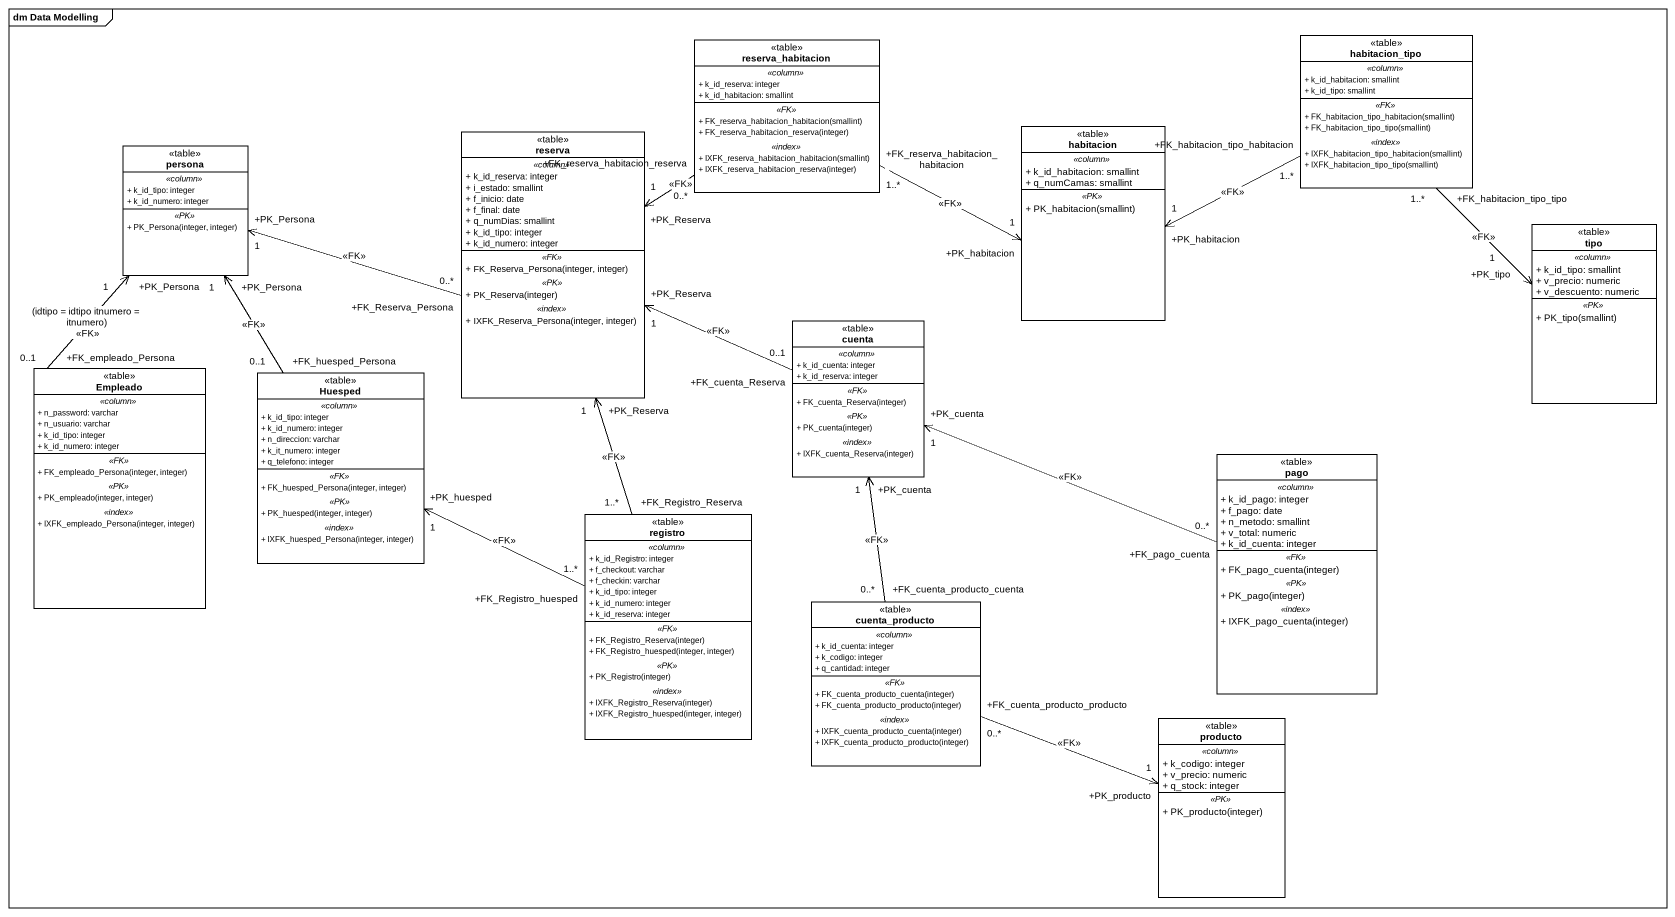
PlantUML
@startuml
mainframe dm Data Modelling
hide circle
hide empty members
skinparam classAttributeIconSize 0
class habitacion_tipo <<table>> {
  .. <<column>> ..
  + k_id_habitacion: smallint
  + k_id_tipo: smallint
  .. <<FK>> ..
  + FK_habitacion_tipo_habitacion(smallint)
  + FK_habitacion_tipo_tipo(smallint)
  .. <<index>> ..
  + IXFK_habitacion_tipo_habitacion(smallint)
  + IXFK_habitacion_tipo_tipo(smallint)
}
class reserva_habitacion <<table>> {
  .. <<column>> ..
  + k_id_reserva: integer
  + k_id_habitacion: smallint
  .. <<FK>> ..
  + FK_reserva_habitacion_habitacion(smallint)
  + FK_reserva_habitacion_reserva(integer)
  .. <<index>> ..
  + IXFK_reserva_habitacion_habitacion(smallint)
  + IXFK_reserva_habitacion_reserva(integer)
}
class persona <<table>> {
  .. <<column>> ..
  + k_id_tipo: integer
  + k_id_numero: integer
  .. <<PK>> ..
  + PK_Persona(integer, integer)
}
class reserva <<table>> {
  .. <<column>> ..
  + k_id_reserva: integer
  + i_estado: smallint
  + f_inicio: date
  + f_final: date
  + q_numDias: smallint
  + k_id_tipo: integer
  + k_id_numero: integer
  .. <<FK>> ..
  + FK_Reserva_Persona(integer, integer)
  .. <<PK>> ..
  + PK_Reserva(integer)
  .. <<index>> ..
  + IXFK_Reserva_Persona(integer, integer)
}
class habitacion <<table>> {
  .. <<column>> ..
  + k_id_habitacion: smallint
  + q_numCamas: smallint
  .. <<PK>> ..
  + PK_habitacion(smallint)
}
class tipo <<table>> {
  .. <<column>> ..
  + k_id_tipo: smallint
  + v_precio: numeric
  + v_descuento: numeric
  .. <<PK>> ..
  + PK_tipo(smallint)
}
class cuenta <<table>> {
  .. <<column>> ..
  + k_id_cuenta: integer
  + k_id_reserva: integer
  .. <<FK>> ..
  + FK_cuenta_Reserva(integer)
  .. <<PK>> ..
  + PK_cuenta(integer)
  .. <<index>> ..
  + IXFK_cuenta_Reserva(integer)
}
class Empleado <<table>> {
  .. <<column>> ..
  + n_password: varchar
  + n_usuario: varchar
  + k_id_tipo: integer
  + k_id_numero: integer
  .. <<FK>> ..
  + FK_empleado_Persona(integer, integer)
  .. <<PK>> ..
  + PK_empleado(integer, integer)
  .. <<index>> ..
  + IXFK_empleado_Persona(integer, integer)
}
class Huesped <<table>> {
  .. <<column>> ..
  + k_id_tipo: integer
  + k_id_numero: integer
  + n_direccion: varchar
  + k_it_numero: integer
  + q_telefono: integer
  .. <<FK>> ..
  + FK_huesped_Persona(integer, integer)
  .. <<PK>> ..
  + PK_huesped(integer, integer)
  .. <<index>> ..
  + IXFK_huesped_Persona(integer, integer)
}
class pago <<table>> {
  .. <<column>> ..
  + k_id_pago: integer
  + f_pago: date
  + n_metodo: smallint
  + v_total: numeric
  + k_id_cuenta: integer
  .. <<FK>> ..
  + FK_pago_cuenta(integer)
  .. <<PK>> ..
  + PK_pago(integer)
  .. <<index>> ..
  + IXFK_pago_cuenta(integer)
}
class registro <<table>> {
  .. <<column>> ..
  + k_id_Registro: integer
  + f_checkout: varchar
  + f_checkin: varchar
  + k_id_tipo: integer
  + k_id_numero: integer
  + k_id_reserva: integer
  .. <<FK>> ..
  + FK_Registro_Reserva(integer)
  + FK_Registro_huesped(integer, integer)
  .. <<PK>> ..
  + PK_Registro(integer)
  .. <<index>> ..
  + IXFK_Registro_Reserva(integer)
  + IXFK_Registro_huesped(integer, integer)
}
class cuenta_producto <<table>> {
  .. <<column>> ..
  + k_id_cuenta: integer
  + k_codigo: integer
  + q_cantidad: integer
  .. <<FK>> ..
  + FK_cuenta_producto_cuenta(integer)
  + FK_cuenta_producto_producto(integer)
  .. <<index>> ..
  + IXFK_cuenta_producto_cuenta(integer)
  + IXFK_cuenta_producto_producto(integer)
}
class producto <<table>> {
  .. <<column>> ..
  + k_codigo: integer
  + v_precio: numeric
  + q_stock: integer
  .. <<PK>> ..
  + PK_producto(integer)
}
habitacion_tipo "+FK_habitacion_tipo_habitacion\n1..*" -left-> "+PK_habitacion\n1" habitacion : <<FK>>
habitacion_tipo "+FK_habitacion_tipo_tipo\n1..*" --> "+PK_tipo\n1" tipo : <<FK>>
reserva_habitacion "+FK_reserva_habitacion_reserva\n0..*" --> "+PK_Reserva\n1" reserva : <<FK>>
reserva_habitacion "+FK_reserva_habitacion_habitacion\n1..*" -right-> "+PK_habitacion\n1" habitacion : <<FK>>
reserva "+FK_Reserva_Persona\n0..*" -left-> "+PK_Persona\n1" persona : <<FK>>
cuenta "+FK_cuenta_Reserva\n0..1" -left-> "+PK_Reserva\n1" reserva : <<FK>>
Empleado "+FK_empleado_Persona\n0..1" -up-> "+PK_Persona\n1" persona : (idtipo = idtipo itnumero = itnumero)\n<<FK>>
Huesped "+FK_huesped_Persona\n0..1" -up-> "+PK_Persona\n1" persona : <<FK>>
pago "+FK_pago_cuenta\n0..*" -left-> "+PK_cuenta\n1" cuenta : <<FK>>
registro "+FK_Registro_Reserva\n1..*" -up-> "+PK_Reserva\n1" reserva : <<FK>>
registro "+FK_Registro_huesped\n1..*" -left-> "+PK_huesped\n1" Huesped : <<FK>>
cuenta_producto "+FK_cuenta_producto_cuenta\n0..*" -up-> "+PK_cuenta\n1" cuenta : <<FK>>
cuenta_producto "+FK_cuenta_producto_producto\n0..*" -right-> "+PK_producto\n1" producto : <<FK>>
@enduml
